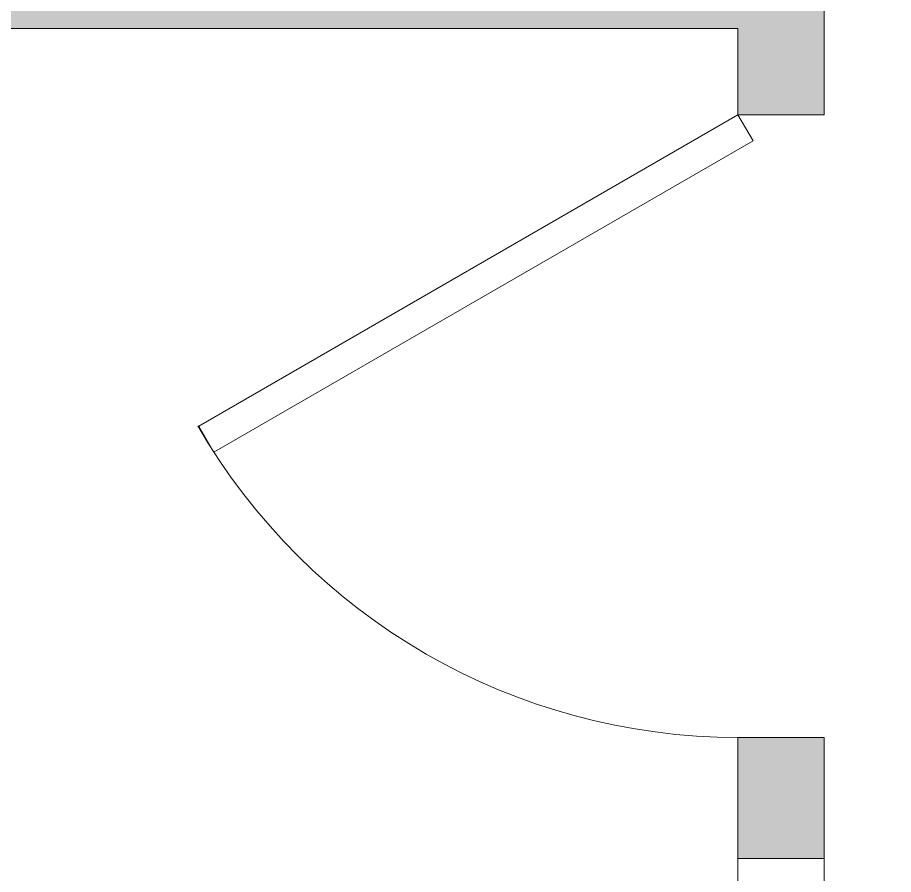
# Model space of a CAD drawing. Header units: inches. Extents: x 14 to 610, y 9 to 600.
# Drawn here: x 160.9 to 211.5, y 163.5 to 213.1 of the extents above; entities that cross this region are included whole.
import ezdxf

# ---------------------------------------------------------------- set-up
doc = ezdxf.new("R2010")
doc.units = ezdxf.units.IN
doc.header["$MEASUREMENT"] = 0
doc.layers.add('WALLS', color=30, linetype='Continuous')

msp = doc.modelspace()

# ---------------------------------------------------------------- linework, layer by layer
at = {"layer": 'WALLS', "lineweight": 18}
for points in [[(48.60579, 222.43215), (48.60579, 65.48995), (211.54577, 65.48995), (211.54577, 70.48811), (207.54725, 70.48811), (207.54725, 171.45093), (202.54909, 171.45093), (202.54909, 70.48811), (60.60137, 70.48811), (60.60137, 212.43583), (202.54909, 212.43583), (202.54909, 207.43767), (207.54725, 207.43767), (207.54725, 263.41705)], [(202.54909, 207.43767), (207.54725, 207.43767)], [(202.54909, 164.4535), (207.54725, 164.4535)]]:
    msp.add_lwpolyline(points, dxfattribs=at)
msp.add_lwpolyline([(202.54909, 207.43767), (171.37307, 189.4443), (172.24775, 187.94485), (203.42376, 205.93822)], close=True, dxfattribs=at)
msp.add_lwpolyline([(171.32475, 189.46089, 0.26795618), (202.54909, 171.45093), (207.54725, 171.45093)], format="xyb", dxfattribs=at)
at = {"layer": 'WALLS', "lineweight": 13}
msp.add_lwpolyline([(202.54909, 162.45424), (202.54909, 164.4535), (207.54725, 164.4535), (207.54725, 162.45424)], close=True, dxfattribs=at)
at = {"layer": 'WALLS', "transparency": 33554559}
for points in [[(207.54725, 217.43399), (48.60579, 217.43399), (207.54725, 212.43583)], [(48.60579, 217.43399), (207.54725, 212.43583), (48.60579, 212.43583)], [(207.54725, 212.43583), (202.54909, 212.43583), (207.54725, 207.43767)], [(202.54909, 212.43583), (207.54725, 207.43767), (202.54909, 207.43767)], [(207.54725, 171.45093), (202.54909, 171.45093), (207.54725, 164.4535)], [(202.54909, 171.45093), (207.54725, 164.4535), (202.54909, 164.4535)]]:
    msp.add_solid(points, dxfattribs=at)

doc.saveas('drawing.dxf')
